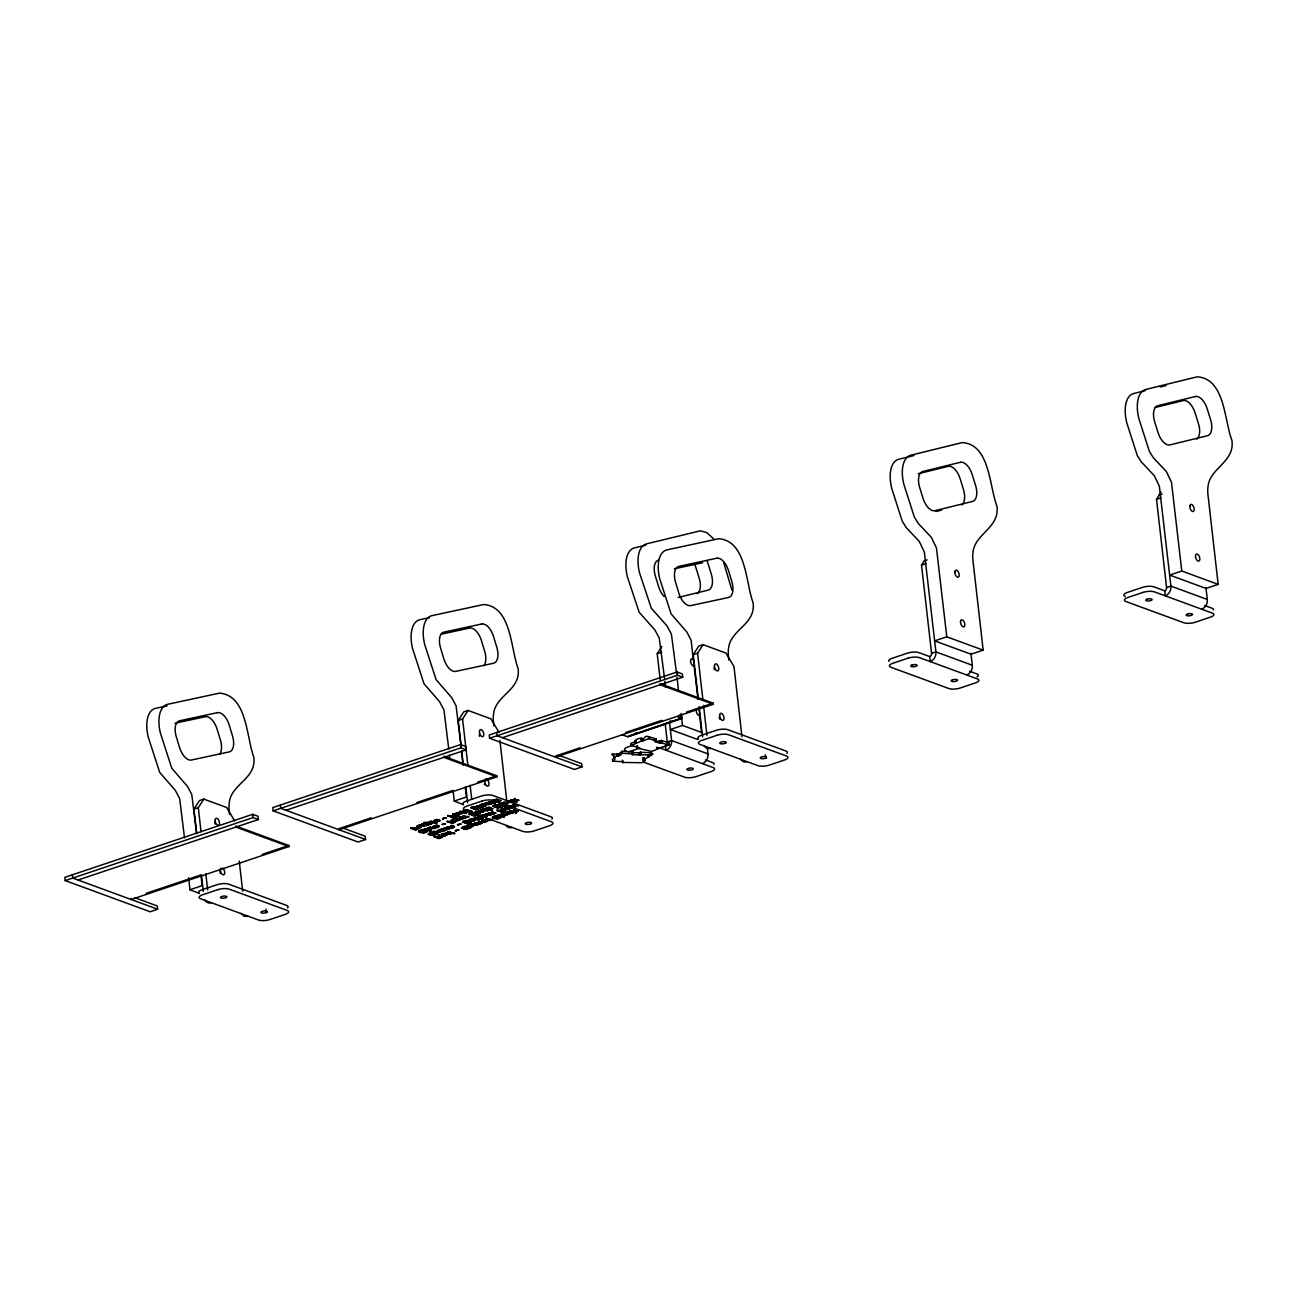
<?xml version="1.0" encoding="UTF-8"?>
<svg xmlns="http://www.w3.org/2000/svg" width="1297" height="1297" viewBox="0 0 1297 1297"><rect width="100%" height="100%" fill="white"/><g stroke="black" fill="none" stroke-linecap="round" stroke-linejoin="round"><path stroke-width="1.5" d="M420.86 830.42L424.508 830.242L423.276 831.328M475.513 808.258L476.745 807.188L473.097 807.366M461.505 828.248C463.548 824.86 469.303 826.416 462.689 827.891M416.775 826.562C425.027 822.752 411.36 827.259 419.806 827.535L420.714 827.243L419.839 827.875L416.742 826.221M478.739 817.094C482.873 814.824 473.129 817.564 480.247 818.358M428.594 828.378L434.738 828.426L430.02 827M439.91 820.401C432.16 824.941 433.117 818.715 437.851 819.477M447.157 834.49C442.569 838.219 438.37 832.058 445.147 833.728C436.959 833.079 444.66 838.689 447.173 834.311M449.297 828.896C441.872 824.373 441.402 833.874 449.265 828.556M455.782 821.406L452.264 823.433L447.222 821.585L451.259 821.633L451.486 819.801L452.718 819.38L452.41 821.39L447.222 821.585M434.09 826.692C434.803 823.79 443.444 826.983 435.127 827.259M434.592 820.498L435.176 821.358L439.845 820.579M438.824 830.55C449.378 826.627 429.339 832.236 444.141 830.453M481.446 821.277L484.867 821.925L486.651 820.742L483.457 821.504L484.689 821.974L487.737 820.871L482.549 821.406L485.694 819.785L482.468 821.131L486.683 820.077L487.656 821.39L481.479 821.617L482.273 820.239L485.694 819.785M474.297 818.002L478.577 820.061C480.684 819.007 476.112 819.266 480.782 818.553L482.776 818.65L477.863 819.169C474.605 818.845 477.069 815.473 474.41 818.456M475.075 812.035C477.75 810.771 475.415 812.23 478.642 813.332C482.144 812.246 479.16 813.349 479.355 814.224L475.14 812.295L477.653 811.809M487.088 808.485L489.601 807.447L487.056 808.144L489.715 809.62L487.137 808.274M479.809 807.901L476.096 809.895C463.986 805.567 478.674 806.312 479.793 808.047M477.118 813.835L478.058 814.613L475.188 815.732A2.805 0.924 -6.5 0 1 473.6 815.894L471.913 815.035L473.827 813.235L468.93 814.159L475.269 813.138L473.194 815.148M471.946 815.375L474.086 813.705L468.963 814.5M500.723 800.622C495.405 802.13 499.783 800.087 496.994 799.163A2.513 0.827 -6.5 0 0 495.616 799.406L493.671 800.622L497.367 799.568L495.794 800.865L496.816 802.065L493.022 802.227L493.282 800.233L491.968 802.308L488.888 802.065L491.92 801.968L495.049 803.702L491.936 802.227L500.723 800.622L496.994 800.816L498.745 799.633M513.888 798.871L515.071 798.466L513.758 800.541L516.855 801.935L510.678 800.298L513.709 800.217L516.855 801.935M513.093 812.797L507.613 812.716L510.402 811.484L506.949 812.376A2.562 0.843 -6.5 0 0 506.511 812.976L509.478 813.851L513.093 812.797L508.878 813.511L506.462 812.635A2.562 0.843 -6.5 0 1 506.916 812.035L509.689 811.225L516.514 812.846L513.385 811.371L514.731 809.377L513.547 809.782M433.522 820.579L436.424 821.666L439.894 820.579M432.987 826.854L437.3 825.2M437.721 830.842L442.066 829.529M446.962 833.063C450.853 829.513 452.118 836.419 446.914 832.739M464.196 810.949C468.087 807.399 469.336 814.289 464.148 810.609M438.078 836.857L433.992 836.468L436.992 837.213L439.537 834.603L439.229 836.614L437.559 837.424L439.456 838.121L441.402 836.905L437.559 837.424M501.226 808.696L502.458 808.274L501.226 808.696L500.999 810.528L496.962 810.479L502.004 812.327C510.564 810.528 497.853 808.777 505.554 810.641M493.022 802.227L493.282 800.233M514.812 800.46L518.605 800.298L514.812 800.46L515.071 798.466M514.471 811.371L518.265 811.209L514.471 811.371L514.731 809.377M437.511 837.084L439.424 837.781C444.482 836.306 437.365 837.44 439.537 834.603M447.173 821.244L452.231 823.092C459.738 820.855 451.243 822.622 452.718 819.38M502.15 810.285L502.458 808.274M642.582 740.814C644.187 735.107 631.607 740.846 636.357 741.219M432.436 823.011L431.561 824.033M454.988 819.542L459.333 819.623M468.022 825.978C472.173 822.266 473.113 829.61 467.99 825.638M480.749 805.356L485.094 805.437M481.965 816.072C486.116 812.327 486.926 819.672 481.933 815.732M502.506 803.248C517.114 802.697 492.682 806.037 506.851 803.329M502.539 803.589L506.851 803.54M506.543 814.581C502.604 812.603 500.95 814.273 506.511 814.451M510.061 807.885L510.078 808.096A2.61 0.859 -6.5 0 1 509.332 808.68L508.311 809.02A2.626 0.859 -6.5 0 1 506.592 809.247L503.658 808.388L505.408 807.237A2.61 0.859 -6.5 0 1 507.111 807.01L510.11 808.42A2.61 0.859 -6.5 0 1 509.381 809.02L508.343 809.36A2.626 0.859 -6.5 0 1 506.624 809.587C500.156 808.307 507.03 807.464 508.894 808.242M448.811 831.766L445.828 833.128L448.924 834.182A2.578 0.843 -6.5 0 0 450.545 833.971A2.999 0.989 -6.5 0 0 452.102 833.306L454.631 833.598L448.422 831.62M459.284 819.282C444.693 819.607 468.687 818.456 454.988 819.331M474.362 819.801L470.017 819.72L474.329 819.672L471.865 820.839L470.065 819.85L474.362 820.012M468.022 825.767L472.335 825.703M485.062 805.097C470.471 805.421 494.465 804.27 480.749 805.161M482.16 815.813L486.278 815.797L481.965 815.862M509.964 808.031L507.224 807.383A2.61 0.859 -6.5 0 0 505.441 807.577C502.928 808.923 508.991 810.268 509.024 808.161M486.197 803.702L488.953 802.34L486.229 803.427L491.644 803.654L488.029 804.707L483.149 803.929A2.61 0.859 -6.5 0 0 481.43 804.156L479.712 805.648L482.662 806.523A2.626 0.859 -6.5 0 0 484.381 806.28L485.402 805.94A2.61 0.859 -6.5 0 0 486.132 805.356L485.013 803.492A2.562 0.843 -6.5 0 1 485.467 802.892L488.953 802.34M507.954 801.805L510.694 800.589M507.646 812.846L510.386 811.841M612.411 759.167L612.638 761.193C618.102 759.199 610.741 756.897 618.312 755.859M623.338 762.052L622.544 762.441L641.885 762.701C650.024 757.918 640.653 762.247 643.409 758.097M618.928 753.768L618.734 755.892L619.042 753.719L622.041 751.271L632.66 751.806L632.239 754.611L639.324 755.016L640.329 752.26L651.272 752.763L651.516 754.805L648.581 757.205M640.07 754.87L651.516 754.805M481.106 810.495C471.281 813.705 489.747 810.171 481.43 812.36L484.656 811.079L480.668 810.009M444.093 830.291L439.845 831.247L443.104 830.339M429.21 833.906L431.982 832.366L434.868 833.079L432.614 831.928L428.026 834.247L431.155 835.398L435.095 834.83A5.642 1.848 -6.5 0 0 436.684 834.101C437.17 833.793 424.638 835.463 432.031 832.706L433.328 833.177L431.982 832.366C422.709 835.155 435.679 835.057 436.992 833.89M462.705 828.086L463.694 826.838L466.612 826.675M469.011 820.158L470.746 818.861A2.61 0.859 -6.5 0 1 472.448 818.634L475.448 820.061A2.61 0.859 -6.5 0 1 474.702 820.644L473.681 820.985A2.626 0.859 -6.5 0 1 471.962 821.228C468.525 819.736 455.977 820.871 467.65 823.854C475.886 822.752 465.866 820.288 471.395 822.185M466.969 826.059L468.752 825.119A2.61 0.859 -6.5 0 1 470.454 824.876L473.405 825.767M504.403 804.416L501.615 803.735L503.268 802.73A2.61 0.859 -6.5 0 1 504.971 802.503L507.516 803.005M502.215 814.305C513.725 814.873 497.302 816.64 502.928 813.641A2.61 0.859 -6.5 0 1 504.63 813.414L507.581 814.305M454.501 826.951L450.643 826.011L451.502 825.362C459.397 826.756 447.595 829.415 454.501 826.87M482.452 823.044C475.529 825.2 486.683 822.428 479.371 821.601L478.463 821.893L482.403 822.557M425.124 830.955C426.632 826.902 410.419 832.382 423.86 832.966C429.972 831.815 425.87 831.199 425.627 830.129M499.102 805.794L494.887 805.599M475.367 813.349L473.243 815.294L478.058 814.613M495.632 813.073L492.309 814.013L488.612 813.268L489.472 812.635C500.512 816.397 487.737 808.728 494.287 813.673M196.69 833.177L193.95 809.117L199.43 800.557L203.775 799.098L226.699 807.512L234.692 821.017M193.95 809.117L198.295 807.658L203.775 799.098M461.213 746.537L458.246 720.467L463.726 711.907L468.071 710.448L490.979 718.862L498.988 732.367M458.246 720.467L462.575 719.008L468.071 710.448M660.189 679.806L657.222 653.737L661.794 646.603M698.272 698.824L693.247 654.693L698.726 646.133L703.071 644.674L725.98 653.088L733.989 666.593L741.981 736.809M693.247 654.693L697.591 653.234L703.071 644.674M913.947 455.539L898.74 459.268A29.847 15.402 71.5 0 0 891.769 488.499L902.274 521.329L906.311 527.668L919.233 541.384L924.356 552.019L935.915 651.888A8.025 6.355 -69.8 0 1 930.257 661.6L929.69 656.59A2.675 2.124 -69.8 0 0 931.57 653.348L921.519 565.087L924.258 560.807L927.144 559.834M1145.138 390.689L1133.74 393.494A29.847 15.402 71.5 0 0 1126.769 422.725L1137.291 455.555L1141.328 461.894L1154.233 475.61L1159.356 486.245L1170.915 586.114A8.025 6.355 -69.8 0 1 1165.257 595.842L1164.69 590.816A2.675 2.124 -69.8 0 0 1166.57 587.573L1156.519 499.313L1161.091 492.179M452.313 821.358L454.469 821.487L453.577 822.59M504.322 810.576L500.431 810.755L502.344 811.452M496.962 810.479L504.209 810.382L503.317 811.484M416.921 828.994L418.088 828.361L414.116 828.507M410.76 828.264L415.802 830.129L419.077 827.875L410.711 827.924L417.958 828.135L416.953 829.334M461.505 827.989L466.563 826.335M461.456 827.908L465.38 829.415L470.179 827.989L465.347 829.075L461.635 828.167M430.474 827.486L427.459 828.378L430.442 827.162M456.836 813.17L462.105 813.122L457.873 813.738M434.625 820.839L438.84 819.785L439.942 820.742M460.143 812.36L455.766 813.122L458.084 814.192L461.197 813.511L457.922 814.078M447.222 834.652C445.195 832.593 438.775 835.884 445.147 833.728M505.506 810.479L501.971 811.987L496.913 810.139M449.135 828.734L442.974 828.961L447.206 827.454M474.345 818.212L476.874 817.629M469.806 814.808L472.14 813.251L475.302 813.478M513.401 801.546C495.049 802.713 527.522 802.616 506.851 802.065A2.562 0.843 -6.5 0 1 507.289 801.465L510.775 800.914L508.019 801.659M513.434 801.886L506.803 801.724A2.562 0.843 -6.5 0 1 507.257 801.124L510.742 800.573M512.38 812.538L509.737 813.478L507.597 812.506M493.638 800.281L495.665 799.746A2.513 0.827 -6.5 0 1 497.043 799.503L498.713 799.795M494.4 800.525C498.972 798.498 494.352 803.281 500.691 800.281M430.312 824L426.697 823.076L431.269 823.206L429.404 824.389L432.387 823.19L423.681 822.606L430.004 822.022L432.468 823.352M471.33 822.006L467.601 823.514L462.559 821.666M492.455 816.851L497.497 818.715L501.242 817.191L497.545 819.056C486.067 818.196 497.27 813.705 499.345 816.559M618.799 753.8C627.245 757.659 603.089 750.104 615.345 756.751M640.118 754.838L640.053 752.325M644.593 758.242L644.852 760.155M424.508 830.372L422.157 831.345L420.293 830.664L422.206 831.685L426.34 831.134L422.725 831.555L424.2 832.09M476.437 809.036L474.945 808.485L478.577 808.08L474.426 808.631L472.53 807.593L476.777 807.528M498.567 805.761L494.319 805.826L496.216 806.864L499.086 806.053M498.226 816.672L494.027 817.094L495.876 817.775L498.226 816.786L497.562 816.04M659.751 743.116L654.742 741.608L655.812 741.236C656.687 735.626 650.17 742.759 659.443 741.057L659.751 743.116L661.34 740.506L669.139 742.727L669.382 744.77L663.367 746.894M660.708 742.938L669.382 744.77M469.125 827.567L466.239 828.653L462.802 827.94M466.045 809.652L463.045 811.014L466.142 812.052A2.578 0.843 -6.5 0 0 467.779 811.857A2.999 0.989 -6.5 0 0 469.336 811.176L471.865 811.468L469.287 810.836A2.999 0.989 -6.5 0 1 467.731 811.517A2.578 0.843 -6.5 0 1 466.109 811.711L463.061 810.852L466.077 809.977M454.599 833.258L452.053 832.966A2.999 0.989 -6.5 0 1 450.497 833.631A2.578 0.843 -6.5 0 1 448.875 833.841L445.828 832.982L448.843 832.107M468.071 825.849L472.205 825.784M469.125 819.947L470.779 819.201A2.61 0.859 -6.5 0 1 472.497 818.974L475.432 819.85M481.041 815.959L482.695 815.213A2.61 0.859 -6.5 0 1 484.397 814.97L487.202 815.667M632.936 753.865L622.268 753.314L619.334 755.713L619.107 753.67M442.909 830.566L439.845 831.247M480.782 812.117C489.05 810.268 474.102 812.376 481.592 810.349C484.186 812.992 473.275 810.868 481.057 810.155M479.177 811.322L482.679 811.079M470.146 827.648L465.72 829.026L462.656 827.745M433.717 820.709L437.883 819.817M481.56 821.001L485.727 820.109M436.959 833.549L436.635 833.76A5.642 1.848 -6.5 0 1 435.062 834.49L431.074 834.944L429.177 833.566M477.361 807.901C478.463 805.599 472.011 807.48 471.038 808.047M468.914 821.844L468.979 819.817M501.161 817.24L499.167 816.462M498.81 817.045L498.486 816.024L493.979 816.753M479.614 808.226L476.048 809.555L471.006 807.707M478.026 814.273L475.156 815.391A2.805 0.924 -6.5 0 1 473.551 815.554L471.978 815.165M491.612 803.313L487.996 804.367L485.143 803.686M426.697 823.076L429.485 822.379L431.317 823.433M426.729 823.417L431.107 823.19M468.768 810.641L464.31 810.722L468.801 810.982M451.534 832.771L447.092 832.836L451.567 833.112M489.812 809.215L490.655 808.842A3.226 1.054 -6.5 0 0 488.937 807.415A3.226 1.054 -6.5 0 0 484.754 808.825A3.226 1.054 -6.5 0 0 488.726 809.49L491.336 810.203C493.962 809.636 489.18 808.793 492.244 809.912M427.475 824.843L421.541 824.292L428.188 825.07L425.659 825.184M488.807 809.814L482.824 809.279L489.634 810.009M437.575 832.658L440.007 831.863L433.409 831.442L438.143 832.869M440.056 832.204L433.441 831.782M637.394 748.061L651.743 751.449L663.026 746.78M659.687 743.1L659.443 741.057L660.368 740.96M478.22 824.633L471.573 823.854L478.188 824.292L475.74 825.087L478.188 824.292M489.942 820.32L492.374 819.526L485.775 819.104L490.493 820.531M492.422 819.866L485.808 819.445M428.188 825.07L425.708 825.524M439.878 831.928L437.527 832.317M492.374 819.526L489.893 819.98M632.709 752.13L631.947 752.503L639.761 752.876M506.333 814.938L506.819 814.743A2.61 0.859 -6.5 0 0 507.549 814.159M636.227 741.284L630.845 743.327L631.072 745.37L638.529 747.558M643.036 738.706C642.08 744.51 643.555 734.232 648.484 736.647L655.942 738.836L656.233 741.09M642.372 740.717L631.072 745.37M643.263 740.749L648.711 738.69L656.169 740.879M457.436 812.603L460.078 812.376M457.29 812.603C452.134 815.667 465.688 814.192 461.132 812.652M497.302 806.491C502.944 803.637 483.813 806.475 499.556 805.08M467.066 822.217C471.492 820.255 459.738 821.747 465.947 822.233L468.298 821.131L464.65 821.309M477.377 809.069L478.625 808.501L474.994 808.825M425.157 832.123L426.389 831.555L422.757 831.896M499.167 807.301L500.415 806.734L499.653 806.053M468.93 823.011C473.016 821.423 462.98 822.574 467.99 822.979L470.13 822.022L464.115 821.893M648.224 757.351L648.03 755.292M657.222 653.737L661.567 652.278M921.519 565.087L925.847 563.628M1159.259 495.032L1162.144 494.06M1156.519 499.313L1160.864 497.853M78.047 880.014L258.379 819.526L258.022 816.267L252.704 814.321L64.85 877.323L65.223 880.582L150.144 911.759L157.65 909.229L157.294 905.971L134.645 897.67M285.972 810.268L466.32 749.796L465.947 746.537L460.646 744.575L272.792 807.593L273.164 810.852L358.085 842.012L365.592 839.499L365.219 836.241L342.57 827.924M502.409 737.685L682.741 677.196L682.384 673.937L677.066 671.992L489.212 734.994L489.585 738.252L574.506 769.429L582.013 766.9L581.656 763.641L559.007 755.34M65.223 880.582L253.077 817.58L258.379 819.526M273.164 810.852L461.019 747.834L466.32 749.796M489.585 738.252L677.439 675.251L682.741 677.196M146.204 893.309L201.343 874.81M262.172 854.415L288.793 845.482L288.923 846.568L131.127 899.502L130.997 898.416M338.939 828.67L371.25 817.823M416.888 802.519L453.01 790.408M477.718 782.123L496.735 775.736L496.848 776.822L339.052 829.756M555.359 756.086L580.067 747.785M625.705 732.481L661.827 720.37M686.535 712.085L713.155 703.152L713.285 704.239L555.489 757.172M629.937 735.529L681.995 718.068L628.153 736.696A2.74 0.892 -6.5 0 1 626.84 736.501L621.814 734.653M188.681 877.729L189.946 889.726L202.073 885.656L201.019 875.67M453.188 791.089L454.242 801.076L466.353 797.023L465.299 787.02M702.504 732.789L682.481 725.445L670.354 729.498L697.656 739.517M946.778 636.795L934.651 640.864L971.048 654.223L983.175 650.154L972.945 560.434A23.508 12.127 71.5 0 1 972.993 552.49C974.501 535.71 994.702 529.241 996.955 512.915A21.546 11.122 71.5 0 0 996.988 506.284C989.303 486.991 990.146 444.223 962.179 442.601L910.851 455.198A29.847 15.402 71.5 0 0 903.896 484.43L914.401 517.26L918.438 523.599L931.343 537.315L936.466 547.95L946.778 636.795L983.175 650.154M633.666 744.981L627.943 746.894A8.22 2.691 -6.5 0 0 625.981 750.882M628.51 751.92L639.956 748.077M419.79 825.541L420.228 824.73L424.022 826.124L417.926 826.319L420.747 827.583M430.539 821.277L436.716 822.914L435.841 823.563L430.539 821.277L436.716 822.914M457.176 815.797L458.83 815.359L452.799 817.71L447.708 815.521L451.097 816.089C461.505 813.932 447.352 816.575 453.123 816.834L457.03 815.943M452.783 813.819L457.468 814.905L456.609 815.554L452.783 813.819L457.468 814.905M460.208 811.338L466.385 812.96L465.526 813.608L460.208 811.338L466.385 812.96M465.655 809.506L471.832 811.144M476.745 805.777L482.922 807.415L482.062 808.063L476.745 805.777L482.922 807.415M667.225 742.97A2.675 2.124 -69.8 0 0 667.274 741.997L671.619 740.538L708.016 753.897A8.025 6.355 -69.8 0 1 702.358 763.609M931.57 653.348L935.915 651.888L972.312 665.248A8.025 6.355 -69.8 0 1 966.654 674.975M420.714 827.243L417.877 826.076L420.277 825.07L424.054 826.465M430.572 821.617L436.749 823.255M447.757 815.862L451.129 816.429L454.874 815.246M452.831 814.159L457.517 815.246M460.24 811.679L466.417 813.3M465.688 809.847L471.865 811.468M476.777 806.118L482.954 807.755M493.33 800.573L492.098 800.638M472.562 807.934L476.664 807.415M488.937 802.697L485.5 803.232A2.562 0.843 -6.5 0 0 485.062 803.832M442.682 818.537L446.006 817.856L442.682 818.537L443.331 819.104M442.715 818.877L446.006 817.856M1181.778 571.02L1169.651 575.09L1206.048 588.449L1218.175 584.38L1207.961 494.676A23.508 12.127 71.5 0 1 1207.993 486.715C1209.501 469.952 1229.702 463.467 1231.972 447.141A21.546 11.122 71.5 0 0 1231.988 440.526C1224.303 421.217 1225.146 378.465 1197.18 376.827L1145.851 389.424A29.847 15.402 71.5 0 0 1138.896 418.672L1149.401 451.502L1153.438 457.825L1166.343 471.541L1171.483 482.176L1181.778 571.02L1218.175 584.38M435.662 821.536L438.499 820.596M419.288 825.508L424.022 826.124M421.541 824.292L426.227 825.395M423.681 822.606L429.81 824.535L423.73 822.947M421.574 824.633L426.259 825.719M491.968 802.567L496.816 802.065M410.711 827.924L415.77 829.788L419.239 828.053M447.708 815.521L452.766 817.369L458.83 815.359M488.839 801.724L495.016 803.362M488.888 802.065L495.049 803.702M424.508 828.848L430.685 830.469L429.826 831.118L424.508 828.848L430.685 830.469M462.802 819.023C457.501 816.04 464.78 818.456 461.862 819.331L459.397 817.142L463.045 817.288M468.817 816.64L462.851 815.991L464.456 817.499M498.534 804.01L504.711 805.648L503.852 806.296L498.534 804.01L504.711 805.648M418.818 831.101L425.562 830.242M424.557 829.188L430.734 830.81M430.053 827.34L434.738 828.426M452.75 819.72L451.486 819.801M459.446 817.483L464.488 817.84M462.883 816.332L468.865 816.98M477.604 811.468L476.194 811.954L478.593 812.992L484.608 810.933M480.701 810.349L484.64 811.274M489.536 807.464L488.175 807.934L492.779 808.615L491.158 809.506M498.567 804.351L504.744 805.988M510.678 800.298L518.557 799.957M420.341 831.004L424.557 830.583M469.757 814.467L468.93 814.159M494.352 806.167L498.453 805.648M437.3 825.557C428.853 825.346 438.159 829.026 437.964 826.319M434.138 826.497C444.368 823.125 436.732 830.874 432.955 826.513M442.147 824.26L445.471 823.579M442.18 824.6L445.503 823.919M450.74 822.201L454.582 821.698L450.691 821.86L452.604 822.557M477.701 813.3L477.215 813.981M489.682 809.279L492.195 809.571M496.783 807.058L500.399 806.653L496.751 806.718L498.226 807.269M427.507 828.313L431.431 829.529L427.41 828.167M431.431 829.529L428.561 827.94L434.706 828.086M459.397 817.142L462.753 818.683M460.775 817.288L465.753 818.018L460.808 817.629M480.214 813.592L473.194 814.954M482.824 809.279L487.559 810.706L482.857 809.62M489.585 807.804L488.207 808.339L490.623 809.312L492.779 808.615M513.758 800.8L518.605 800.298M418.785 830.761L423.827 832.625L427.556 831.101L425.108 830.631M492.795 805.94L497.837 807.788L501.582 806.28L499.75 805.729M510.629 799.957L516.806 801.595M492.828 806.28L497.886 808.128L501.615 806.621L499.167 806.15M451.567 827.713L451.113 828.507L447.335 827.113L453.431 826.919L450.61 825.67M490.25 815.375L485.564 814.289L491.433 814.176L488.564 812.943M491.612 811.922L495.665 813.284M509.154 806.037L514.196 806.394L509.154 806.037L512.542 807.901M514.228 806.734L512.591 804.886L518.573 805.534M447.335 827.113L453.464 827.259L450.643 826.011M462.591 822.006L469.352 821.131M476.793 817.305L475.415 817.856L480.166 818.764L479.485 818.261M480.133 816.186L477.701 817.353M485.564 814.289L491.482 814.516L488.612 813.268M491.644 812.262L495.567 813.138M512.623 805.226L518.605 805.875M438.775 830.339C458.181 829.869 424.849 833.695 442.034 829.188M447.254 827.794C440.802 829.091 446.541 827.616 449.313 828.718M434.868 833.079L431.674 833.744L433.295 832.836M457.533 824.681L460.84 824L457.533 824.681L458.181 825.249M431.674 833.744L434.819 832.739M457.565 825.022L460.84 824M445.017 829.513L447.854 828.572M500.48 811.095L504.338 810.82M1166.57 587.573L1170.915 586.114L1207.312 599.49A8.025 6.355 -69.8 0 1 1201.654 609.201M478.885 816.899L483.878 817.223A2.626 0.859 -6.5 0 0 485.597 816.997L486.618 816.656A2.61 0.859 -6.5 0 0 487.348 816.056L487.315 815.521M433.409 831.442L438.094 832.528M447.287 826.773L451.988 827.859M476.356 819.672L479.452 819.412M480.166 816.526L478.706 816.753L481.155 818.067C486.91 818.034 477.507 816.072 482.646 814.873A2.61 0.859 -6.5 0 1 484.365 814.646L487.348 815.862M485.516 813.949L490.217 815.051M511.553 807.885L512.493 807.561M510.515 806.183L515.493 806.912L510.548 806.507M482.727 818.31L481.641 817.921L483.343 817.694M479.387 823.611L478.95 824.406L475.156 823.011L481.252 822.817L478.431 821.568M498.194 814.938L504.371 816.559L503.512 817.207L498.194 814.938L504.371 816.559M513.417 811.468L510.288 810.868L516.514 812.846M439.57 834.944L438.305 835.025M448.454 831.961L454.631 833.598M475.156 823.011L481.3 823.157L478.463 821.893M492.503 817.191L498.032 815.959M498.243 815.278L504.403 816.899M494.027 817.094L498.113 816.559M455.377 830.631L458.7 829.95L455.377 830.631L456.041 831.199M445.098 833.744L441.888 834.879L447.108 834.49M455.425 830.972L458.7 829.95M442.925 835.446L445.763 834.49M483.505 821.844L486.343 820.888M496.411 817.645L500.026 817.223L496.411 817.645L497.918 818.52L500.058 817.564L496.443 817.969M471.573 823.854L476.307 825.281L471.622 824.195M475.124 822.671L479.809 823.757M485.775 819.104L490.461 820.19M518.233 810.868L513.417 811.711M517.146 811.598L518.265 811.209M433.992 836.468L439.051 838.316L442.585 836.808L439.18 836.273M516.465 812.506L515.606 813.154M434.041 836.808L439.083 838.656L442.617 837.149L439.132 836.581M655.942 738.836L656.006 741.203L655.034 741.381M506.122 804.189L507.159 803.832A2.61 0.859 -6.5 0 0 507.889 803.248L507.743 802.843M482.646 810.738L479.144 811.128M415.299 828.135L419.126 828.216M1160.345 386.96L1166.052 385.566M1155.043 407.501L1183.204 400.595A14.932 7.701 71.5 0 1 1195.137 412.997L1198.46 423.665A14.932 7.701 71.5 0 1 1196.677 439.18M918.163 473.729L948.204 466.353A14.932 7.701 71.5 0 1 960.137 478.755L963.444 489.439A14.932 7.701 71.5 0 1 961.677 504.955M645.857 545.113L634.444 547.901A29.847 15.402 71.5 0 0 627.472 577.149L639.162 612.233L654.936 630.018L659.249 638.043L664.534 678.347M935.964 511.504L941.606 510.126M678.169 597.479L708.211 590.103A14.932 7.701 71.5 0 0 711.275 574.02L707.951 563.336A14.932 7.701 71.5 0 0 707.027 560.774M429.453 617.631L419.871 619.707A29.847 15.402 71.5 0 0 412.576 648.565L423.989 683.746L439.683 701.839L443.947 709.913L448.778 749.131M674.278 568.816L702.682 562.703M441.175 634.184L469.579 628.072A14.932 7.701 71.5 0 1 481.463 640.702L484.705 651.402A14.932 7.701 71.5 0 1 483.927 665.701M167.086 705.876L155.575 708.34A29.847 15.402 71.5 0 0 148.28 737.215L159.693 772.38L175.403 790.473L179.651 798.547L184.482 837.765M174.982 723.24L205.283 716.706A14.932 7.701 71.5 0 1 217.166 729.352L220.409 740.052A14.932 7.701 71.5 0 1 219.647 754.351M660.238 743.116L660.286 740.992M488.71 809.944L486.959 810.171L487.559 810.706M452.361 821.05L455.814 821.747M477.345 807.577L479.841 808.226M498.794 816.721L501.291 817.386M642.923 740.814L642.89 738.755M486.991 810.512L489.439 809.717M659.8 741.09L660.141 743.132M489.796 814.889L493.217 813.851M489.828 815.229L492.536 813.884M492.568 814.224L495.632 812.943M492.99 801.886L496.767 801.724M482.046 806.167L482.614 806.183A2.626 0.859 -6.5 0 0 484.332 805.956L485.37 805.599A2.61 0.859 -6.5 0 0 486.099 805.015M644.431 760.058L644.09 758.015L644.22 760.074M458.425 813.851L460.743 813.122M612.638 761.193L623.29 761.744M632.433 754.659L632.304 752.633M647.543 757.351L643.328 760.155M643.166 760.139L642.809 757.886M622.722 762.539L622.495 760.22L622.9 762.571M481.495 806.118L479.679 805.307L481.479 804.497A2.61 0.859 -6.5 0 1 483.181 804.27L486.132 805.145M1164.69 590.816L1153.908 586.86A8.22 2.691 -6.5 0 0 1142.495 587.363L1127.239 592.486A8.22 2.691 -6.5 0 0 1125.277 596.458M1204.686 605.488L1211.868 608.131A8.22 2.691 -6.5 0 1 1213.246 610.012M929.69 656.59L918.892 652.634A8.22 2.691 -6.5 0 0 907.495 653.137L892.239 658.26A8.22 2.691 -6.5 0 0 888.996 661.438M969.686 671.262L976.868 673.905A8.22 2.691 -6.5 0 1 977.03 676.937M713.155 703.152L660.076 683.681L660.205 684.767L713.285 704.239M679.239 715.198L681.314 715.96A2.74 0.892 -6.5 0 1 681.509 716.868M677.391 716.609L681.573 718.133A2.74 0.892 -6.5 0 1 682.06 718.603M705.39 759.912L712.572 762.555A8.22 2.691 -6.5 0 1 713.95 764.436M658.779 747.607L713.155 767.565A8.22 2.691 -6.5 0 1 711.194 771.537L695.922 776.66A8.22 2.691 -6.5 0 1 684.524 777.162L643.377 762.069M582.013 766.9L497.091 735.739L496.735 732.481M496.735 775.736L443.655 756.264L443.785 757.351L496.848 776.822M491.644 803.654L487.899 804.318L486.148 803.362M510.288 810.868L513.807 812.165M479.16 813.527L480.247 813.932M477.734 813.641L475.059 812.165M481.69 818.261L482.776 818.65M480.214 818.018L477.669 817.013M478.398 819.364L479.485 819.753M476.923 819.12L474.556 818.245M457.079 816.283L456.576 815.213M451.729 816.656L453.123 816.834M466.547 822.784L467.99 822.979M470.179 827.989L469.336 827.356M431.398 829.205L428.772 828.216M414.165 828.848L416.142 829.253M365.592 839.499L280.671 808.323L280.298 805.064M288.793 845.482L235.714 826.011L235.843 827.097L288.923 846.568M157.65 909.229L72.729 878.069L72.356 874.81M454.242 801.076L463.369 804.643M189.946 889.726L199.073 893.276M481.041 816.218L483.83 816.883A2.626 0.859 -6.5 0 0 485.548 816.656L486.586 816.316A2.61 0.859 -6.5 0 0 487.315 815.716M460.224 819.137L457.419 818.456A2.61 0.859 -6.5 0 0 455.701 818.683L453.934 819.639L456.852 820.369A2.626 0.859 -6.5 0 0 458.571 820.126L459.592 819.785A2.61 0.859 -6.5 0 0 460.338 819.201L460.37 819.331M437.802 830.696L441.223 831.328L442.682 830.307M509.186 806.377L511.602 808.226M513.839 805.064L515.46 806.572M513.871 805.405L515.493 806.912M464.131 816.51L465.753 818.018M512.591 804.886L514.196 806.394M714.063 539.244L706.978 532.71L700.493 530.797L646.571 543.848A29.847 15.402 71.5 0 0 639.599 573.079L651.289 608.18L667.047 625.965L671.36 633.974L676.548 673.305M468.979 820.012L471.93 820.888A2.626 0.859 -6.5 0 0 473.648 820.644L474.67 820.304A2.61 0.859 -6.5 0 0 475.399 819.72M466.952 825.913L469.887 826.789A2.626 0.859 -6.5 0 0 471.605 826.562L472.643 826.221A2.61 0.859 -6.5 0 0 473.373 825.622M723.694 562.606L731.897 590.07M502.166 814.176L504.014 815.294A2.626 0.859 -6.5 0 0 505.23 815.213M1205.934 587.444L1207.312 599.49M970.934 653.218L972.312 665.248M765.295 754.757L765.684 758.097M697.591 653.234L702.844 699.375M703.525 705.39L706.962 735.48M707.335 747.883L708.016 753.897M699.18 706.849L702.617 736.939M677.066 671.992L677.439 675.251M677.002 677.31L678.59 691.35M681.103 713.415L682.481 725.445M664.875 681.379L665.572 687.394M669.447 721.489L671.619 740.538A8.025 6.355 -69.8 0 1 665.961 750.25L665.393 745.224M665.215 723.937L667.274 741.997M661.616 740.522L661.924 742.581M661.762 742.549L661.34 740.506L661.357 742.565M661.032 740.538L661.081 742.63M660.773 740.619L660.903 742.743M657.093 747.234L657.19 749.374L656.882 747.364M648.484 736.647L648.711 738.69M644.301 758.015L644.82 760.285M641.82 738.398L642.258 740.522M641.545 738.382L641.966 740.425M641.448 738.382L641.577 740.441M641.237 738.415L641.285 740.506M643.296 758.113L643.636 760.139M640.734 752.228L640.961 754.27M640.864 754.27L640.426 752.244L640.361 754.335M639.599 752.925L639.632 755L639.097 752.973M637.362 745.97L637.492 748.029M637.167 746.018L637.232 748.369L636.94 746.099M635.319 740.636L635.725 743.003M635.19 740.7L635.481 742.97M632.596 751.806L632.92 754.173M632.206 752.292L632.352 754.368M628.153 736.696L628.088 736.145A2.74 0.892 -6.5 0 0 629.369 736.064M622.041 751.271L622.268 753.314M617.745 753.687L617.972 755.729L617.502 753.638M617.194 753.654L617.631 755.681M617.096 753.67L617.129 755.762M616.821 753.752L616.934 755.859M613.967 756.621L614.292 758.664M613.692 756.605L614.097 758.664M613.578 756.394L613.854 758.615M499.896 740.392L506.754 800.573M462.575 719.008L467.844 765.149M470.13 785.204L471.719 799.244M461.667 750.558L463.272 764.598M465.785 786.663L467.617 802.713M460.646 744.575L461.019 747.834M265.998 909.165L266.388 912.521M252.704 814.321L253.077 817.58M239.264 861.127L242.685 891.217M198.295 807.658L201.035 831.717M205.834 873.854L207.666 889.904M201.489 875.313L203.321 891.347M728.865 660.06L728.444 656.071A23.508 12.127 71.5 0 1 728.574 648.176C730.26 631.542 750.639 625.673 753.071 609.509A21.546 11.122 71.5 0 0 753.168 602.927C745.645 583.374 746.732 540.946 718.765 538.725L666.998 549.863A29.847 15.402 71.5 0 0 659.703 578.738L671.116 613.903L686.81 631.996L691.074 640.07L697.997 699.278M698.84 707.27L701.353 731.249M493.865 725.817L493.444 721.845A23.508 12.127 71.5 0 1 493.573 713.95C495.259 697.316 515.639 691.431 518.07 675.267A21.546 11.122 71.5 0 0 518.168 668.685C510.629 649.149 511.715 606.72 483.765 604.499L431.998 615.637A29.847 15.402 71.5 0 0 424.703 644.496L436.116 679.677L451.81 697.77L456.074 705.844L460.889 745.062M461.521 751.06L462.997 765.052M449.394 755.13L449.816 759.118M229.569 814.467L229.147 810.495A23.508 12.127 71.5 0 1 229.277 802.6C230.963 785.95 251.342 780.081 253.774 763.917A21.546 11.122 71.5 0 0 253.872 757.335C246.349 737.782 247.435 695.37 219.469 693.133L167.702 704.287A29.847 15.402 71.5 0 0 160.406 733.145L171.82 768.327L187.514 786.42L191.778 794.494L196.593 833.712M506.397 804.091A2.61 0.859 -6.5 0 1 504.695 804.318M713.966 667.809A3.729 1.929 71.5 0 1 714.436 669.657M719.17 717.29A3.729 1.929 71.5 0 1 719.64 719.138M681.995 718.068A2.74 0.892 -6.5 0 1 680.86 718.911L630.553 735.788A2.74 0.892 -6.5 0 1 630.002 735.934M710.675 748.304A8.025 6.355 -69.8 0 1 704.076 745.58M747.072 761.663A8.025 6.355 -69.8 0 1 742.208 760.999M741.236 760.091A8.025 6.355 -69.8 0 1 740.474 758.94M698.564 738.966A8.22 2.691 -6.5 0 1 701.272 735.35L716.544 730.227A8.22 2.691 -6.5 0 1 727.941 729.725L785.917 750.995A8.22 2.691 -6.5 0 1 786.841 753.46M479.274 734.507A3.729 1.929 71.5 0 1 479.452 736.307M484.478 783.988A3.729 1.929 71.5 0 1 484.64 784.912M485.921 779.027A3.729 1.929 71.5 0 1 488.985 783.453A3.729 1.929 71.5 0 1 486.634 785.771A3.729 1.929 71.5 0 1 484.802 780.145M475.675 814.078A8.025 6.355 -69.8 0 1 469.076 811.355M512.072 827.437A8.025 6.355 -69.8 0 1 506.235 825.849M463.564 804.74A8.22 2.691 -6.5 0 1 466.272 801.124L481.544 796.001A8.22 2.691 -6.5 0 1 492.941 795.499L550.917 816.77A8.22 2.691 -6.5 0 1 551.841 819.234M214.67 822.217A3.729 1.929 71.5 0 1 215.14 824.081M219.874 871.697A3.729 1.929 71.5 0 1 220.344 873.562M650.17 753.2A3.226 1.054 -6.5 0 1 652.845 753.946A3.226 1.054 -6.5 0 1 650.381 755.259M664.048 596.442A14.932 7.701 71.5 0 1 658.73 586.909L655.407 576.225A14.932 7.701 71.5 0 1 658.471 560.158M694.527 665.377A3.729 1.929 71.5 0 1 691.658 664.518A3.729 1.929 71.5 0 1 690.75 659.687A3.729 1.929 71.5 0 1 693.457 659.703M699.796 715.409A3.729 1.929 71.5 0 1 696.927 713.496A3.729 1.929 71.5 0 1 696.586 708.956M697.381 593.588A14.932 7.701 71.5 0 0 699.164 578.089L695.841 567.405A14.932 7.701 71.5 0 0 694.9 564.843M222.744 868.115A3.729 1.929 71.5 0 1 224.64 873.497A3.729 1.929 71.5 0 1 221.609 873.643A3.729 1.929 71.5 0 1 220.766 868.196M211.379 902.712A8.025 6.355 -69.8 0 1 204.78 899.988M247.776 916.071A8.025 6.355 -69.8 0 1 242.912 915.423M241.939 914.498A8.025 6.355 -69.8 0 1 241.177 913.347M199.268 893.39A8.22 2.691 -6.5 0 1 201.975 889.774L217.248 884.651A8.22 2.691 -6.5 0 1 228.645 884.132L286.621 905.419A8.22 2.691 -6.5 0 1 287.545 907.884M454.015 819.088L456.884 820.709A2.626 0.859 -6.5 0 0 458.603 820.466L459.641 820.126A2.61 0.859 -6.5 0 0 460.37 819.542L457.371 818.115A2.61 0.859 -6.5 0 0 455.669 818.342L454.015 819.088M467.05 825.508L469.936 827.129A2.626 0.859 -6.5 0 0 471.654 826.902L472.675 826.546A2.61 0.859 -6.5 0 0 473.405 825.962L470.422 824.535A2.61 0.859 -6.5 0 0 468.703 824.779L467.05 825.508M501.566 803.135L504.452 804.756A2.626 0.859 -6.5 0 0 506.17 804.529L507.192 804.172A2.61 0.859 -6.5 0 0 507.921 803.589L504.938 802.162A2.61 0.859 -6.5 0 0 503.22 802.389L501.566 803.135M501.226 814.046L504.111 815.667A2.626 0.859 -6.5 0 0 505.83 815.44L506.851 815.083A2.61 0.859 -6.5 0 0 507.581 814.5L504.598 813.073A2.61 0.859 -6.5 0 0 502.879 813.316L501.226 814.046M636.146 732.773L637.281 732.805L636.146 732.773M670.16 721.359L671.311 721.391L670.16 721.359M226.359 897.475L225.516 897.848A3.226 1.054 -6.5 0 1 220.539 897.719A3.226 1.054 -6.5 0 1 224.251 896.065A3.226 1.054 -6.5 0 1 226.359 897.475M266.809 912.326L265.966 912.699A3.226 1.054 -6.5 0 1 260.973 912.569A3.226 1.054 -6.5 0 1 264.685 910.916A3.226 1.054 -6.5 0 1 266.809 912.326M531.089 823.676L530.262 824.049A3.226 1.054 -6.5 0 1 525.269 823.919A3.226 1.054 -6.5 0 1 528.981 822.266A3.226 1.054 -6.5 0 1 531.089 823.676M725.655 743.068L724.812 743.44A3.226 1.054 -6.5 0 1 719.819 743.311A3.226 1.054 -6.5 0 1 723.548 741.657A3.226 1.054 -6.5 0 1 725.655 743.068M912.067 664.988L911.224 665.361A3.226 1.054 -6.5 0 0 913.347 666.771A3.226 1.054 -6.5 0 0 917.06 665.118A3.226 1.054 -6.5 0 0 912.067 664.988M688.221 768.473L687.378 768.845A3.226 1.054 -6.5 0 0 689.501 770.256A3.226 1.054 -6.5 0 0 693.214 768.602A3.226 1.054 -6.5 0 0 688.221 768.473M766.089 757.918L765.262 758.291A3.226 1.054 -6.5 0 1 760.269 758.145A3.226 1.054 -6.5 0 1 763.982 756.508A3.226 1.054 -6.5 0 1 766.089 757.918M952.517 679.823L951.674 680.195A3.226 1.054 -6.5 0 0 953.781 681.622A3.226 1.054 -6.5 0 0 957.494 679.968A3.226 1.054 -6.5 0 0 952.517 679.823M1147.067 599.214L1146.224 599.587A3.226 1.054 -6.5 0 0 1148.348 600.997A3.226 1.054 -6.5 0 0 1152.06 599.344A3.226 1.054 -6.5 0 0 1147.067 599.214M1187.517 614.065L1186.674 614.438A3.226 1.054 -6.5 0 0 1188.782 615.848A3.226 1.054 -6.5 0 0 1192.51 614.194A3.226 1.054 -6.5 0 0 1187.517 614.065M217.815 889.661L202.559 894.784A8.22 2.691 -6.5 0 0 200.597 898.756L258.557 920.043A8.22 2.691 -6.5 0 0 269.954 919.524L285.227 914.401A8.22 2.691 -6.5 0 0 287.188 910.429L229.229 889.158A8.22 2.691 -6.5 0 0 217.815 889.661M482.111 801.027L466.839 806.15A8.22 2.691 -6.5 0 0 464.877 810.122L522.853 831.393A8.22 2.691 -6.5 0 0 534.251 830.891L549.523 825.767A8.22 2.691 -6.5 0 0 551.484 821.795L493.508 800.508A8.22 2.691 -6.5 0 0 482.111 801.027M908.078 658.163L892.806 663.286A8.22 2.691 -6.5 0 0 890.844 667.258L948.804 688.529A8.22 2.691 -6.5 0 0 960.218 688.026L975.474 682.903A8.22 2.691 -6.5 0 0 977.435 678.931L919.476 657.644A8.22 2.691 -6.5 0 0 908.078 658.163M717.111 735.253L701.839 740.376A8.22 2.691 -6.5 0 0 699.877 744.348L757.853 765.619A8.22 2.691 -6.5 0 0 769.251 765.117L784.523 759.993A8.22 2.691 -6.5 0 0 786.485 756.021L728.509 734.75A8.22 2.691 -6.5 0 0 717.111 735.253M1143.079 592.389L1127.806 597.512A8.22 2.691 -6.5 0 0 1125.845 601.484L1183.821 622.755A8.22 2.691 -6.5 0 0 1195.218 622.252L1210.474 617.129A8.22 2.691 -6.5 0 0 1212.436 613.157L1154.476 591.886A8.22 2.691 -6.5 0 0 1143.079 592.389M1195.331 396.525L1157.767 405.734A14.932 7.701 71.5 0 0 1154.703 421.817L1158.026 432.501A14.932 7.701 71.5 0 0 1169.943 444.903L1207.507 435.695A14.932 7.701 71.5 0 0 1210.571 419.612L1207.248 408.928A14.932 7.701 71.5 0 0 1195.331 396.525M960.331 462.299L922.767 471.508A14.932 7.701 71.5 0 0 919.703 487.591L923.026 498.275A14.932 7.701 71.5 0 0 934.942 510.678L972.507 501.453A14.932 7.701 71.5 0 0 975.571 485.37L972.247 474.702A14.932 7.701 71.5 0 0 960.315 462.299M716.706 558.229L678.817 566.384A14.932 7.701 71.5 0 0 675.575 582.288L678.817 592.988A14.932 7.701 71.5 0 0 690.701 605.618L728.574 597.463A14.932 7.701 71.5 0 0 731.816 581.575L728.59 570.875A14.932 7.701 71.5 0 0 716.706 558.229M481.706 624.003L443.817 632.158A14.932 7.701 71.5 0 0 440.575 648.062L443.817 658.763A14.932 7.701 71.5 0 0 455.685 671.392L493.573 663.237A14.932 7.701 71.5 0 0 496.816 647.349L493.573 636.649A14.932 7.701 71.5 0 0 481.706 624.003M217.41 712.653L179.537 720.808A14.932 7.701 71.5 0 0 176.279 736.696L179.521 747.396A14.932 7.701 71.5 0 0 191.405 760.042L229.277 751.887A14.932 7.701 71.5 0 0 232.52 735.983L229.293 725.282A14.932 7.701 71.5 0 0 217.41 712.653M1189.852 506.268A3.729 1.929 71.5 0 0 1192.964 511.521A3.729 1.929 71.5 0 0 1193.256 506.008A3.729 1.929 71.5 0 0 1189.852 506.268M1195.51 555.91A3.729 1.929 71.5 0 0 1198.623 561.163A3.729 1.929 71.5 0 0 1198.914 555.651A3.729 1.929 71.5 0 0 1195.51 555.91M719.673 715.133A3.729 1.929 71.5 0 0 722.753 720.435A3.729 1.929 71.5 0 0 723.094 714.971A3.729 1.929 71.5 0 0 719.673 715.133M714.469 665.653A3.729 1.929 71.5 0 0 717.549 670.954A3.729 1.929 71.5 0 0 717.889 665.491A3.729 1.929 71.5 0 0 714.469 665.653M954.851 572.026A3.729 1.929 71.5 0 0 957.964 577.278A3.729 1.929 71.5 0 0 958.256 571.782A3.729 1.929 71.5 0 0 954.851 572.026M960.51 621.685A3.729 1.929 71.5 0 0 963.622 626.937A3.729 1.929 71.5 0 0 963.914 621.425A3.729 1.929 71.5 0 0 960.51 621.685M479.468 731.427A3.729 1.929 71.5 0 0 482.549 736.728A3.729 1.929 71.5 0 0 482.889 731.265A3.729 1.929 71.5 0 0 479.468 731.427M215.172 820.077A3.729 1.929 71.5 0 0 218.253 825.378A3.729 1.929 71.5 0 0 218.593 819.915A3.729 1.929 71.5 0 0 215.172 820.077"/></g></svg>
